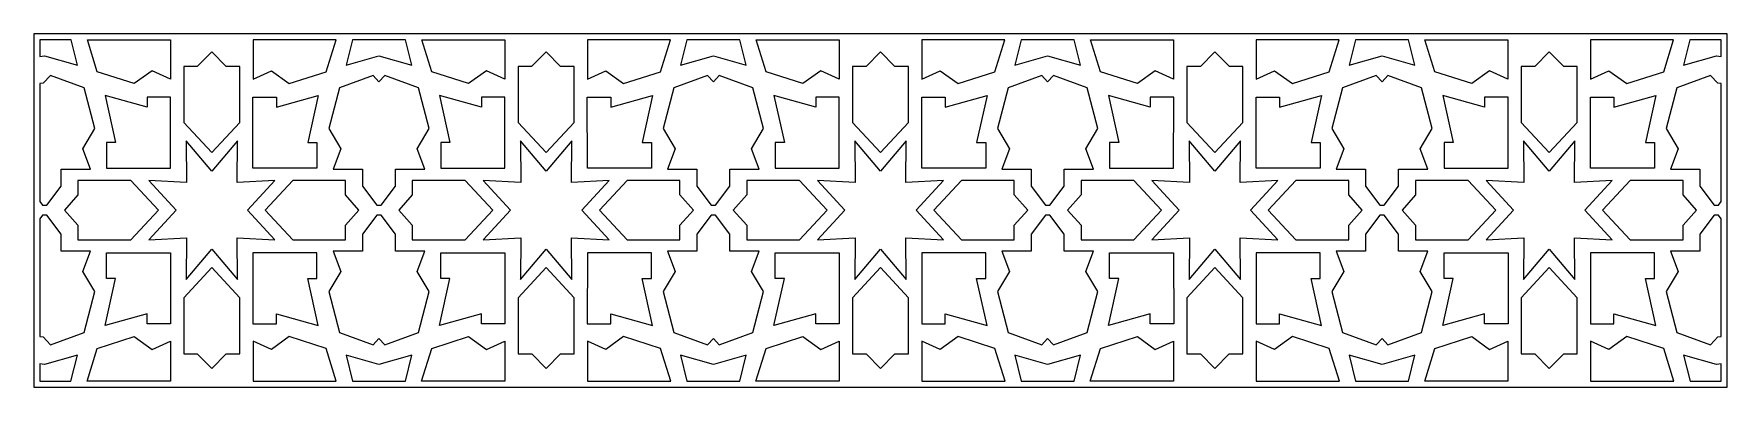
# Model space of a CAD drawing. Extents: x -2900 to 2900, y -605 to 605.
import ezdxf

# ---------------------------------------------------------------- set-up
doc = ezdxf.new("R2010")
doc.units = 0
doc.header["$MEASUREMENT"] = 0
doc.layers.add('LAYER_1', color=18, linetype='CONTINUOUS')

msp = doc.modelspace()

# ---------------------------------------------------------------- linework, layer by layer
at = {"layer": 'LAYER_1'}
for points in [[(-2900, -605), (2900, -605), (2900, 605), (-2900, 605)], [(-2750.8, 497.9), (-2772.3, 585), (-2879.9, 585), (-2879.9, 544.7), (-2879.9, 527.6), (-2863.7, 530)], [(-2682.7, 474.8), (-2716.4, 585), (-2432.1, 585), (-2432.1, 450), (-2495, 478.8), (-2556.1, 434.6)], [(-1898.5, 474.8), (-1864.8, 585), (-2149.1, 585), (-2149.1, 450), (-2086.2, 478.8), (-2025.1, 434.6)], [(-1605.6, 497.9), (-1627, 585), (-1808.9, 585), (-1830.3, 497.9), (-1717.9, 529.9)], [(-1537.4, 474.8), (-1571.1, 585), (-1286.8, 585), (-1286.8, 450), (-1349.7, 478.8), (-1410.8, 434.6)], [(-753.2, 474.8), (-719.5, 585), (-1003.8, 585), (-1003.8, 450), (-940.9, 478.8), (-879.8, 434.6)], [(-460.3, 497.9), (-481.7, 585), (-663.6, 585), (-685, 497.9), (-572.6, 529.9)], [(-392.1, 474.8), (-425.8, 585), (-141.5, 585), (-141.5, 450), (-204.4, 478.8), (-265.5, 434.6)], [(392.1, 474.8), (425.8, 585), (141.5, 585), (141.5, 450), (204.4, 478.8), (265.5, 434.6)], [(685, 497.9), (663.6, 585), (481.7, 585), (460.3, 497.9), (572.6, 529.9)], [(753.2, 474.8), (719.5, 585), (1003.8, 585), (1003.8, 450), (940.9, 478.8), (879.8, 434.6)], [(1537.4, 474.8), (1571.1, 585), (1286.8, 585), (1286.8, 450), (1349.7, 478.8), (1410.8, 434.6)], [(1830.3, 497.9), (1808.9, 585), (1627, 585), (1605.6, 497.9), (1717.9, 529.9)], [(1898.5, 474.8), (1864.8, 585), (2149.1, 585), (2149.1, 450), (2086.2, 478.8), (2025.1, 434.6)], [(2682.7, 474.8), (2716.4, 585), (2432.1, 585), (2432.1, 450), (2495, 478.8), (2556.1, 434.6)], [(2750.8, 497.9), (2863.7, 530), (2879.9, 527.6), (2879.9, 544.7), (2879.9, 585), (2772.3, 585)], [(-2194.7, 493.5), (-2241, 493.5), (-2290.6, 544), (-2340.2, 493.5), (-2386.5, 493.5), (-2386.6, 301.6), (-2290.6, 198.3), (-2194.6, 301.6)], [(-1049.4, 493.5), (-1095.7, 493.5), (-1145.3, 544), (-1194.9, 493.5), (-1241.2, 493.5), (-1241.3, 301.6), (-1145.3, 198.3), (-1049.3, 301.6)], [(95.9, 493.5), (49.6, 493.5), (0, 544), (-49.6, 493.5), (-95.9, 493.5), (-96, 301.6), (0, 198.3), (96, 301.6)], [(1241.2, 493.5), (1194.9, 493.5), (1145.3, 544), (1095.7, 493.5), (1049.4, 493.5), (1049.3, 301.6), (1145.3, 198.3), (1241.3, 301.6)], [(2386.5, 493.5), (2340.2, 493.5), (2290.6, 544), (2241, 493.5), (2194.7, 493.5), (2194.6, 301.6), (2290.6, 198.3), (2386.6, 301.6)], [(-2870.8, 18.7), (-2855.7, 18.7), (-2806.8, 83.5), (-2806.8, 142), (-2706.1, 142), (-2732.6, 211.6), (-2691.2, 280.4), (-2728.1, 420.3), (-2843, 462.5), (-2868.3, 435.9), (-2879.9, 434.7), (-2879.9, 421.4), (-2879.9, 30.7)], [(-1545.9, 280.4), (-1582.8, 420.3), (-1697.7, 462.5), (-1717.9, 441.2), (-1738.2, 462.5), (-1853.1, 420.3), (-1890, 280.4), (-1848.6, 211.6), (-1875.1, 142), (-1774.4, 142), (-1774.4, 83.5), (-1725.5, 18.7), (-1710.4, 18.7), (-1661.5, 83.5), (-1661.5, 142), (-1560.8, 142), (-1587.3, 211.6)], [(-400.6, 280.4), (-437.5, 420.3), (-552.4, 462.5), (-572.6, 441.2), (-592.9, 462.5), (-707.8, 420.3), (-744.7, 280.4), (-703.3, 211.6), (-729.8, 142), (-629.1, 142), (-629.1, 83.5), (-580.2, 18.7), (-565.1, 18.7), (-516.2, 83.5), (-516.2, 142), (-415.5, 142), (-442, 211.6)], [(744.7, 280.4), (707.8, 420.3), (592.9, 462.5), (572.6, 441.2), (552.4, 462.5), (437.5, 420.3), (400.6, 280.4), (442, 211.6), (415.5, 142), (516.2, 142), (516.2, 83.5), (565.1, 18.7), (580.2, 18.7), (629.1, 83.5), (629.1, 142), (729.8, 142), (703.3, 211.6)], [(1890, 280.4), (1853.1, 420.3), (1738.2, 462.5), (1717.9, 441.2), (1697.7, 462.5), (1582.8, 420.3), (1545.9, 280.4), (1587.3, 211.6), (1560.8, 142), (1661.5, 142), (1661.5, 83.5), (1710.4, 18.7), (1725.5, 18.7), (1774.4, 83.5), (1774.4, 142), (1875.1, 142), (1848.6, 211.6)], [(2855.7, 18.7), (2870.8, 18.7), (2879.9, 30.7), (2879.9, 421.4), (2879.9, 434.7), (2868.3, 435.9), (2843, 462.5), (2728.1, 420.3), (2691.2, 280.4), (2732.6, 211.6), (2706.1, 142), (2806.8, 142), (2806.8, 83.5)], [(-2431.8, 145.3), (-2431.7, 388.6), (-2512.3, 388.6), (-2512.3, 354.2), (-2655.4, 393.9), (-2620, 232.9), (-2651, 232.9), (-2651, 145.1)], [(-2149.4, 145.3), (-2149.5, 388.6), (-2068.8, 388.6), (-2068.8, 354.2), (-1925.8, 393.9), (-1961.2, 232.9), (-1930.2, 232.9), (-1930.2, 145.1)], [(-1286.5, 145.3), (-1286.4, 388.6), (-1367, 388.6), (-1367, 354.2), (-1510.1, 393.9), (-1474.7, 232.9), (-1505.7, 232.9), (-1505.7, 145.1)], [(-1004.1, 145.3), (-1004.2, 388.6), (-923.6, 388.6), (-923.6, 354.2), (-780.5, 393.9), (-815.9, 232.9), (-784.9, 232.9), (-784.9, 145.1)], [(-141.2, 145.3), (-141.1, 388.6), (-221.7, 388.6), (-221.7, 354.2), (-364.8, 393.9), (-329.4, 232.9), (-360.4, 232.9), (-360.4, 145.1)], [(141.2, 145.3), (141.1, 388.6), (221.7, 388.6), (221.7, 354.2), (364.8, 393.9), (329.4, 232.9), (360.4, 232.9), (360.4, 145.1)], [(1004.1, 145.3), (1004.2, 388.6), (923.6, 388.6), (923.6, 354.2), (780.5, 393.9), (815.9, 232.9), (784.9, 232.9), (784.9, 145.1)], [(1286.5, 145.3), (1286.4, 388.6), (1367, 388.6), (1367, 354.2), (1510.1, 393.9), (1474.7, 232.9), (1505.7, 232.9), (1505.7, 145.1)], [(2149.4, 145.3), (2149.5, 388.6), (2068.8, 388.6), (2068.8, 354.2), (1925.8, 393.9), (1961.2, 232.9), (1930.2, 232.9), (1930.2, 145.1)], [(2431.8, 145.3), (2431.7, 388.6), (2512.3, 388.6), (2512.3, 354.2), (2655.4, 393.9), (2620, 232.9), (2651, 232.9), (2651, 145.1)], [(-2506.2, 102.6), (-2413.1, 1.3), (-2506.2, -100), (-2377.5, -93.6), (-2378.6, -235.9), (-2290.6, -132.1), (-2202.6, -235.9), (-2203.6, -93.6), (-2075, -100), (-2168.1, 1.3), (-2075, 102.6), (-2203.6, 96.2), (-2202.6, 238.5), (-2290.6, 134.7), (-2378.6, 238.5), (-2377.5, 96.2)], [(-1233.3, -235.9), (-1145.3, -132.1), (-1057.3, -235.9), (-1058.3, -93.6), (-929.7, -100), (-1022.8, 1.3), (-929.7, 102.6), (-1058.3, 96.2), (-1057.3, 238.5), (-1145.3, 134.7), (-1233.3, 238.5), (-1232.3, 96.2), (-1360.9, 102.6), (-1267.8, 1.3), (-1360.9, -100), (-1232.3, -93.6)], [(-88, -235.9), (0, -132.1), (88, -235.9), (87, -93.6), (215.6, -100), (122.5, 1.3), (215.6, 102.6), (87, 96.2), (88, 238.5), (0, 134.7), (-88, 238.5), (-87, 96.2), (-215.6, 102.6), (-122.5, 1.3), (-215.6, -100), (-87, -93.6)], [(1057.3, -235.9), (1145.3, -132.1), (1233.3, -235.9), (1232.3, -93.6), (1360.9, -100), (1267.8, 1.3), (1360.9, 102.6), (1232.3, 96.2), (1233.3, 238.5), (1145.3, 134.7), (1057.3, 238.5), (1058.3, 96.2), (929.7, 102.6), (1022.8, 1.3), (929.7, -100), (1058.3, -93.6)], [(2202.6, -235.9), (2290.6, -132.1), (2378.6, -235.9), (2377.5, -93.6), (2506.2, -100), (2413.1, 1.3), (2506.2, 102.6), (2377.5, 96.2), (2378.6, 238.5), (2290.6, 134.7), (2202.6, 238.5), (2203.6, 96.2), (2075, 102.6), (2168.1, 1.3), (2075, -100), (2203.6, -93.6)], [(-2794.8, 1.2), (-2749, -50.8), (-2749, -100.7), (-2568.3, -100.7), (-2473.5, 1.2), (-2568.3, 103.2), (-2749, 103.1), (-2749, 53.3)], [(-2012.9, 103.2), (-2107.6, 1.2), (-2012.9, -100.7), (-1832.2, -100.7), (-1832.2, -50.8), (-1786.4, 1.2), (-1832.2, 53.3), (-1832.2, 103.1)], [(-1649.5, 1.2), (-1603.7, -50.8), (-1603.7, -100.7), (-1423, -100.7), (-1328.2, 1.2), (-1423, 103.2), (-1603.7, 103.1), (-1603.7, 53.3)], [(-867.6, 103.2), (-962.3, 1.2), (-867.6, -100.7), (-686.9, -100.7), (-686.9, -50.8), (-641.1, 1.2), (-686.9, 53.3), (-686.9, 103.1)], [(-504.2, 1.2), (-458.4, -50.8), (-458.4, -100.7), (-277.7, -100.7), (-183, 1.2), (-277.7, 103.2), (-458.4, 103.1), (-458.4, 53.3)], [(277.7, 103.2), (183, 1.2), (277.7, -100.7), (458.4, -100.7), (458.4, -50.8), (504.2, 1.2), (458.4, 53.3), (458.4, 103.1)], [(641.1, 1.2), (686.9, -50.8), (686.9, -100.7), (867.6, -100.7), (962.3, 1.2), (867.6, 103.2), (686.9, 103.1), (686.9, 53.3)], [(1423, 103.2), (1328.2, 1.2), (1423, -100.7), (1603.7, -100.7), (1603.7, -50.8), (1649.5, 1.2), (1603.7, 53.3), (1603.7, 103.1)], [(1786.4, 1.2), (1832.2, -50.8), (1832.2, -100.7), (2012.9, -100.7), (2107.6, 1.2), (2012.9, 103.2), (1832.2, 103.1), (1832.2, 53.3)], [(2568.3, -100.7), (2749, -100.7), (2749, -50.8), (2794.8, 1.2), (2749, 53.3), (2749, 103.1), (2568.3, 103.2), (2473.5, 1.2)], [(-2879.9, -432), (-2868.3, -433.2), (-2843, -459.8), (-2728.1, -417.6), (-2691.2, -277.7), (-2732.6, -208.9), (-2706.1, -139.3), (-2806.8, -139.3), (-2806.8, -80.8), (-2855.7, -16), (-2870.8, -16), (-2879.9, -28), (-2879.9, -418.7)], [(-1890, -277.7), (-1853.1, -417.6), (-1738.2, -459.8), (-1717.9, -438.5), (-1697.7, -459.8), (-1582.8, -417.6), (-1545.9, -277.7), (-1587.3, -208.9), (-1560.8, -139.3), (-1661.5, -139.3), (-1661.5, -80.8), (-1710.4, -16), (-1725.5, -16), (-1774.4, -80.8), (-1774.4, -139.3), (-1875.1, -139.3), (-1848.6, -208.9)], [(-744.7, -277.7), (-707.8, -417.6), (-592.9, -459.8), (-572.6, -438.5), (-552.4, -459.8), (-437.5, -417.6), (-400.6, -277.7), (-442, -208.9), (-415.5, -139.3), (-516.2, -139.3), (-516.2, -80.8), (-565.1, -16), (-580.2, -16), (-629.1, -80.8), (-629.1, -139.3), (-729.8, -139.3), (-703.3, -208.9)], [(400.6, -277.7), (437.5, -417.6), (552.4, -459.8), (572.6, -438.5), (592.9, -459.8), (707.8, -417.6), (744.7, -277.7), (703.3, -208.9), (729.8, -139.3), (629.1, -139.3), (629.1, -80.8), (580.2, -16), (565.1, -16), (516.2, -80.8), (516.2, -139.3), (415.5, -139.3), (442, -208.9)], [(1545.9, -277.7), (1582.8, -417.6), (1697.7, -459.8), (1717.9, -438.5), (1738.2, -459.8), (1853.1, -417.6), (1890, -277.7), (1848.6, -208.9), (1875.1, -139.3), (1774.4, -139.3), (1774.4, -80.8), (1725.5, -16), (1710.4, -16), (1661.5, -80.8), (1661.5, -139.3), (1560.8, -139.3), (1587.3, -208.9)], [(2843, -459.8), (2868.3, -433.2), (2879.9, -432), (2879.9, -418.7), (2879.9, -28), (2870.8, -16), (2855.7, -16), (2806.8, -80.8), (2806.8, -139.3), (2706.1, -139.3), (2732.6, -208.9), (2691.2, -277.7), (2728.1, -417.6)], [(-2431.8, -145.3), (-2431.7, -388.6), (-2512.3, -388.6), (-2512.3, -354.2), (-2655.4, -393.9), (-2620, -232.9), (-2651, -232.9), (-2651, -145.1)], [(-2149.4, -145.3), (-2149.5, -388.6), (-2068.8, -388.6), (-2068.8, -354.2), (-1925.8, -393.9), (-1961.2, -232.9), (-1930.2, -232.9), (-1930.2, -145.1)], [(-1286.5, -145.3), (-1286.4, -388.6), (-1367, -388.6), (-1367, -354.2), (-1510.1, -393.9), (-1474.7, -232.9), (-1505.7, -232.9), (-1505.7, -145.1)], [(-1004.1, -145.3), (-1004.2, -388.6), (-923.6, -388.6), (-923.6, -354.2), (-780.5, -393.9), (-815.9, -232.9), (-784.9, -232.9), (-784.9, -145.1)], [(-141.2, -145.3), (-141.1, -388.6), (-221.7, -388.6), (-221.7, -354.2), (-364.8, -393.9), (-329.4, -232.9), (-360.4, -232.9), (-360.4, -145.1)], [(141.2, -145.3), (141.1, -388.6), (221.7, -388.6), (221.7, -354.2), (364.8, -393.9), (329.4, -232.9), (360.4, -232.9), (360.4, -145.1)], [(1004.1, -145.3), (1004.2, -388.6), (923.6, -388.6), (923.6, -354.2), (780.5, -393.9), (815.9, -232.9), (784.9, -232.9), (784.9, -145.1)], [(1286.5, -145.3), (1286.4, -388.6), (1367, -388.6), (1367, -354.2), (1510.1, -393.9), (1474.7, -232.9), (1505.7, -232.9), (1505.7, -145.1)], [(2149.4, -145.3), (2149.5, -388.6), (2068.8, -388.6), (2068.8, -354.2), (1925.8, -393.9), (1961.2, -232.9), (1930.2, -232.9), (1930.2, -145.1)], [(2431.8, -145.3), (2431.7, -388.6), (2512.3, -388.6), (2512.3, -354.2), (2655.4, -393.9), (2620, -232.9), (2651, -232.9), (2651, -145.1)], [(-2386.4, -490.9), (-2340.1, -490.9), (-2290.6, -541.3), (-2241.1, -490.9), (-2194.8, -490.9), (-2194.7, -299.1), (-2290.6, -195.8), (-2386.5, -299.1)], [(-1241.1, -490.9), (-1194.8, -490.9), (-1145.3, -541.3), (-1095.8, -490.9), (-1049.5, -490.9), (-1049.4, -299.1), (-1145.3, -195.8), (-1241.2, -299.1)], [(-95.8, -490.9), (-49.5, -490.9), (0, -541.3), (49.5, -490.9), (95.8, -490.9), (95.9, -299.1), (0, -195.8), (-95.9, -299.1)], [(1049.5, -490.9), (1095.8, -490.9), (1145.3, -541.3), (1194.8, -490.9), (1241.1, -490.9), (1241.2, -299.1), (1145.3, -195.8), (1049.4, -299.1)], [(2194.8, -490.9), (2241.1, -490.9), (2290.6, -541.3), (2340.1, -490.9), (2386.4, -490.9), (2386.5, -299.1), (2290.6, -195.8), (2194.7, -299.1)], [(-2432.1, -447.4), (-2432.1, -585), (-2717.2, -585), (-2682.7, -472.2), (-2556.1, -432), (-2495, -476.2)], [(-2149.1, -447.4), (-2149.1, -585), (-1864, -585), (-1898.5, -472.2), (-2025.1, -432), (-2086.2, -476.2)], [(-1286.8, -447.4), (-1286.8, -585), (-1571.9, -585), (-1537.4, -472.2), (-1410.8, -432), (-1349.7, -476.2)], [(-1003.8, -447.4), (-1003.8, -585), (-718.7, -585), (-753.2, -472.2), (-879.8, -432), (-940.9, -476.2)], [(-141.5, -447.4), (-141.5, -585), (-426.6, -585), (-392.1, -472.2), (-265.5, -432), (-204.4, -476.2)], [(141.5, -447.4), (141.5, -585), (426.6, -585), (392.1, -472.2), (265.5, -432), (204.4, -476.2)], [(1003.8, -447.4), (1003.8, -585), (718.7, -585), (753.2, -472.2), (879.8, -432), (940.9, -476.2)], [(1286.8, -447.4), (1286.8, -585), (1571.9, -585), (1537.4, -472.2), (1410.8, -432), (1349.7, -476.2)], [(2149.1, -447.4), (2149.1, -585), (1864, -585), (1898.5, -472.2), (2025.1, -432), (2086.2, -476.2)], [(2432.1, -447.4), (2432.1, -585), (2717.2, -585), (2682.7, -472.2), (2556.1, -432), (2495, -476.2)], [(-2750.8, -495.3), (-2863.7, -527.4), (-2879.9, -525), (-2879.9, -542.1), (-2879.9, -585), (-2772.9, -585)], [(-1830.3, -495.3), (-1808.3, -585), (-1627.6, -585), (-1605.6, -495.3), (-1717.9, -527.3)], [(-685, -495.3), (-663, -585), (-482.3, -585), (-460.3, -495.3), (-572.6, -527.3)], [(460.3, -495.3), (482.3, -585), (663, -585), (685, -495.3), (572.6, -527.3)], [(1605.6, -495.3), (1627.6, -585), (1808.3, -585), (1830.3, -495.3), (1717.9, -527.3)], [(2750.8, -495.3), (2772.9, -585), (2879.9, -585), (2879.9, -542.1), (2879.9, -525), (2863.7, -527.4)]]:
    msp.add_lwpolyline(points, close=True, dxfattribs=at)

doc.saveas('drawing.dxf')
